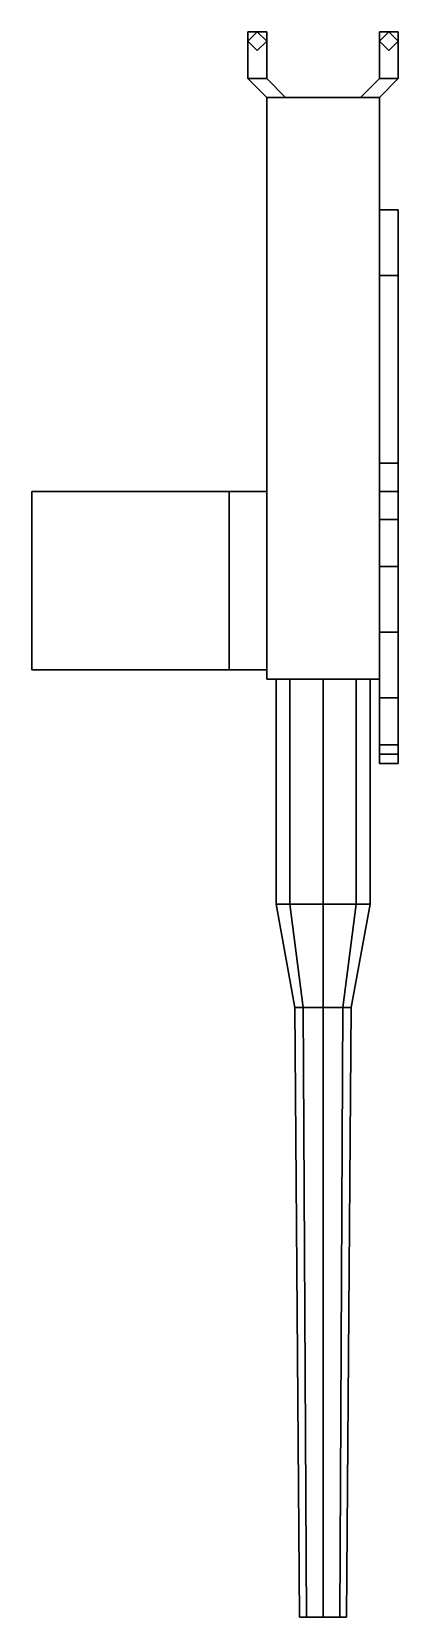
# Model space of a CAD drawing. Extents: x 0.07 to 0.46, y -1.05 to 0.64.
import ezdxf

# ---------------------------------------------------------------- set-up
doc = ezdxf.new("R2010")
doc.units = 0
doc.layers.add('GUN', color=1, linetype='CONTINUOUS')

msp = doc.modelspace()

# ---------------------------------------------------------------- linework, layer by layer
at = {"layer": 'GUN'}
for points in [[(0.32, 0.64, 0.08), (0.32, 0.64, 0.06), (0.3, 0.64, 0.06), (0.3, 0.64, 0.08)], [(0.3, 0.64, 0.06), (0.3, 0.59, 0.06), (0.3, 0.59, 0.08), (0.3, 0.64, 0.08)], [(0.32, 0.64, 0.06), (0.32, 0.59, 0.06), (0.3, 0.59, 0.06), (0.3, 0.64, 0.06)], [(0.3, 0.64, 0.08), (0.3, 0.59, 0.08), (0.32, 0.59, 0.08), (0.32, 0.64, 0.08)], [(0.3, 0.64, -0.05), (0.3, 0.59, -0.05), (0.32, 0.59, -0.05), (0.32, 0.64, -0.05)], [(0.32, 0.64, -0.07), (0.32, 0.59, -0.07), (0.3, 0.59, -0.07), (0.3, 0.64, -0.07)], [(0.3, 0.64, -0.07), (0.3, 0.59, -0.07), (0.3, 0.59, -0.05), (0.3, 0.64, -0.05)], [(0.32, 0.64, -0.05), (0.32, 0.64, -0.07), (0.3, 0.64, -0.07), (0.3, 0.64, -0.05)], [(0.31, 0.64, -0.05), (0.3, 0.63, -0.05), (0.3, 0.63, 0.06), (0.31, 0.64, 0.06)], [(0.3, 0.63, -0.05), (0.31, 0.62, -0.05), (0.31, 0.62, 0.06), (0.3, 0.63, 0.06)], [(0.32, 0.63, -0.05), (0.31, 0.64, -0.05), (0.31, 0.64, 0.06), (0.32, 0.63, 0.06)], [(0.31, 0.62, -0.05), (0.32, 0.63, -0.05), (0.32, 0.63, 0.06), (0.31, 0.62, 0.06)], [(0.32, 0.59, 0.08), (0.32, 0.59, 0.06), (0.32, 0.64, 0.06), (0.32, 0.64, 0.08)], [(0.32, 0.59, -0.05), (0.32, 0.59, -0.07), (0.32, 0.64, -0.07), (0.32, 0.64, -0.05)], [(0.44, 0.64, -0.07), (0.44, 0.64, -0.05), (0.46, 0.64, -0.05), (0.46, 0.64, -0.07)], [(0.44, 0.59, -0.07), (0.44, 0.59, -0.05), (0.44, 0.64, -0.05), (0.44, 0.64, -0.07)], [(0.44, 0.64, -0.05), (0.44, 0.59, -0.05), (0.46, 0.59, -0.05), (0.46, 0.64, -0.05)], [(0.46, 0.64, -0.07), (0.46, 0.59, -0.07), (0.44, 0.59, -0.07), (0.44, 0.64, -0.07)], [(0.44, 0.64, 0.06), (0.44, 0.64, 0.08), (0.46, 0.64, 0.08), (0.46, 0.64, 0.06)], [(0.44, 0.59, 0.06), (0.44, 0.59, 0.08), (0.44, 0.64, 0.08), (0.44, 0.64, 0.06)], [(0.44, 0.64, 0.08), (0.44, 0.59, 0.08), (0.46, 0.59, 0.08), (0.46, 0.64, 0.08)], [(0.46, 0.64, 0.06), (0.46, 0.59, 0.06), (0.44, 0.59, 0.06), (0.44, 0.64, 0.06)], [(0.45, 0.64, -0.05), (0.44, 0.63, -0.05), (0.44, 0.63, 0.06), (0.45, 0.64, 0.06)], [(0.44, 0.63, -0.05), (0.45, 0.62, -0.05), (0.45, 0.62, 0.06), (0.44, 0.63, 0.06)], [(0.46, 0.63, -0.05), (0.45, 0.64, -0.05), (0.45, 0.64, 0.06), (0.46, 0.63, 0.06)], [(0.45, 0.62, -0.05), (0.46, 0.63, -0.05), (0.46, 0.63, 0.06), (0.45, 0.62, 0.06)], [(0.46, 0.64, -0.05), (0.46, 0.59, -0.05), (0.46, 0.59, -0.07), (0.46, 0.64, -0.07)], [(0.46, 0.64, 0.08), (0.46, 0.59, 0.08), (0.46, 0.59, 0.06), (0.46, 0.64, 0.06)], [(0.32, 0.59, 0.06), (0.34, 0.57, 0.06), (0.32, 0.57, 0.06), (0.3, 0.59, 0.06)], [(0.3, 0.59, 0.06), (0.32, 0.57, 0.06), (0.32, 0.57, 0.08), (0.3, 0.59, 0.08)], [(0.3, 0.59, 0.08), (0.32, 0.57, 0.08), (0.34, 0.57, 0.08), (0.32, 0.59, 0.08)], [(0.3, 0.59, -0.05), (0.32, 0.57, -0.05), (0.34, 0.57, -0.05), (0.32, 0.59, -0.05)], [(0.32, 0.59, -0.07), (0.34, 0.57, -0.07), (0.32, 0.57, -0.07), (0.3, 0.59, -0.07)], [(0.3, 0.59, -0.07), (0.32, 0.57, -0.07), (0.32, 0.57, -0.05), (0.3, 0.59, -0.05)], [(0.34, 0.57, 0.08), (0.34, 0.57, 0.06), (0.32, 0.59, 0.06), (0.32, 0.59, 0.08)], [(0.34, 0.57, -0.05), (0.34, 0.57, -0.07), (0.32, 0.59, -0.07), (0.32, 0.59, -0.05)], [(0.42, 0.57, -0.07), (0.42, 0.57, -0.05), (0.44, 0.59, -0.05), (0.44, 0.59, -0.07)], [(0.44, 0.59, -0.05), (0.42, 0.57, -0.05), (0.44, 0.57, -0.05), (0.46, 0.59, -0.05)], [(0.46, 0.59, -0.07), (0.44, 0.57, -0.07), (0.42, 0.57, -0.07), (0.44, 0.59, -0.07)], [(0.42, 0.57, 0.06), (0.42, 0.57, 0.08), (0.44, 0.59, 0.08), (0.44, 0.59, 0.06)], [(0.44, 0.59, 0.08), (0.42, 0.57, 0.08), (0.44, 0.57, 0.08), (0.46, 0.59, 0.08)], [(0.46, 0.59, 0.06), (0.44, 0.57, 0.06), (0.42, 0.57, 0.06), (0.44, 0.59, 0.06)], [(0.46, 0.59, -0.05), (0.44, 0.57, -0.05), (0.44, 0.57, -0.07), (0.46, 0.59, -0.07)], [(0.46, 0.59, 0.08), (0.44, 0.57, 0.08), (0.44, 0.57, 0.06), (0.46, 0.59, 0.06)], [(0.32, 0.57, -0.07), (0.32, 0.15, -0.07), (0.32, 0.15, 0.08), (0.32, 0.57, 0.08)], [(0.44, 0.57, 0.08), (0.44, 0.57, -0.07), (0.32, 0.57, -0.07), (0.32, 0.57, 0.08)], [(0.44, 0.57, -0.07), (0.44, -0.05, -0.07), (0.32, -0.05, -0.07), (0.32, 0.57, -0.07)], [(0.32, 0.57, 0.08), (0.32, -0.05, 0.08), (0.44, -0.05, 0.08), (0.44, 0.57, 0.08)], [(0.44, -0.05, 0.08), (0.44, -0.05, -0.07), (0.44, 0.57, -0.07), (0.44, 0.57, 0.08)], [(0.44, 0.45, -0.19), (0.44, 0.38, -0.19), (0.44, 0.38, -0.14), (0.44, 0.45, -0.14)], [(0.44, 0.45, -0.14), (0.44, 0.38, -0.14), (0.46, 0.38, -0.14), (0.46, 0.45, -0.14)], [(0.46, 0.45, -0.14), (0.46, 0.45, -0.19), (0.44, 0.45, -0.19), (0.44, 0.45, -0.14)], [(0.46, 0.45, -0.19), (0.46, 0.38, -0.19), (0.44, 0.38, -0.19), (0.44, 0.45, -0.19)], [(0.46, 0.38, -0.14), (0.46, 0.38, -0.19), (0.46, 0.45, -0.19), (0.46, 0.45, -0.14)], [(0.44, 0.38, -0.19), (0.44, 0.15, -0.1), (0.44, 0.18, -0.05), (0.44, 0.38, -0.14)], [(0.46, 0.38, -0.19), (0.46, 0.15, -0.1), (0.44, 0.15, -0.1), (0.44, 0.38, -0.19)], [(0.44, 0.38, -0.14), (0.44, 0.18, -0.05), (0.46, 0.18, -0.05), (0.46, 0.38, -0.14)], [(0.46, 0.18, -0.05), (0.46, 0.15, -0.1), (0.46, 0.38, -0.19), (0.46, 0.38, -0.14)], [(0.44, 0.18, -0.05), (0.44, 0, 0.02), (0.46, 0, 0.02), (0.46, 0.18, -0.05)], [(0.46, 0, 0.02), (0.46, 0.12, -0.12), (0.46, 0.15, -0.1), (0.46, 0.18, -0.05)], [(0.44, 0.15, -0.1), (0.44, 0.12, -0.12), (0.44, -0.05, -0.07), (0.44, 0.168, -0.07)], [(0.28, 0.15, 0.09), (0.28, 0.15, -0.2), (0.07, 0.15, -0.09), (0.07, 0.15, 0.09)], [(0.07, 0.15, 0.09), (0.07, 0.15, -0.09), (0.07, -0.04, -0.09), (0.07, -0.04, 0.09)], [(0.07, 0.15, -0.09), (0.28, 0.15, -0.2), (0.28, -0.04, -0.2), (0.07, -0.04, -0.09)], [(0.07, -0.04, 0.09), (0.28, -0.04, 0.09), (0.28, 0.15, 0.09), (0.07, 0.15, 0.09)], [(0.28, -0.04, 0.03), (0.28, -0.04, -0.2), (0.28, 0.15, -0.2), (0.28, 0.15, 0.03)], [(0.28, -0.04, 0.09), (0.28, -0.04, 0.08), (0.28, 0.15, 0.08), (0.28, 0.15, 0.09)], [(0.32, 0.15, 0.08), (0.32, 0.15, 0.03), (0.28, 0.15, 0.03), (0.28, 0.15, 0.08)], [(0.28, 0.15, 0.08), (0.28, -0.04, 0.08), (0.32, -0.04, 0.08), (0.32, 0.15, 0.08)], [(0.32, 0.15, 0.03), (0.32, -0.04, 0.03), (0.28, -0.04, 0.03), (0.28, 0.15, 0.03)], [(0.46, 0.15, -0.1), (0.46, 0.12, -0.12), (0.44, 0.12, -0.12), (0.44, 0.15, -0.1)], [(0.44, 0.07, -0.15), (0.44, 0, -0.16), (0.44, -0.05, -0.07), (0.44, 0.12, -0.12)], [(0.46, 0.12, -0.12), (0.46, 0.07, -0.15), (0.44, 0.07, -0.15), (0.44, 0.12, -0.12)], [(0.46, 0, 0.02), (0.46, 0, -0.16), (0.46, 0.07, -0.15), (0.46, 0.12, -0.12)], [(0.46, 0.07, -0.15), (0.46, 0, -0.16), (0.44, 0, -0.16), (0.44, 0.07, -0.15)], [(0.44, -0.05, -0.07), (0.44, 0, -0.16), (0.44, -0.07, -0.15), (0.44, -0.12, -0.12)], [(0.44, -0.07, -0.15), (0.44, 0, -0.16), (0.46, 0, -0.16), (0.46, -0.07, -0.15)], [(0.46, -0.13, -0.08), (0.46, 0, 0.02), (0.44, 0, 0.02), (0.44, -0.13, -0.08)], [(0.46, -0.14, -0.09), (0.46, -0.12, -0.12), (0.46, 0, 0.02), (0.46, -0.13, -0.08)], [(0.46, -0.07, -0.15), (0.46, 0, -0.16), (0.46, 0, 0.02), (0.46, -0.12, -0.12)], [(0.07, -0.04, -0.09), (0.28, -0.04, -0.2), (0.28, -0.04, 0.09), (0.07, -0.04, 0.09)], [(0.28, -0.04, 0.08), (0.28, -0.04, 0.03), (0.32, -0.04, 0.03), (0.32, -0.04, 0.08)], [(0.32, -0.04, -0.07), (0.32, -0.05, -0.07), (0.32, -0.05, 0.08), (0.32, -0.04, 0.08)], [(0.32, -0.05, 0.08), (0.32, -0.05, -0.07), (0.44, -0.05, -0.07), (0.44, -0.05, 0.08)], [(0.3446, -0.05, 0.0354), (0.33, -0.05), (0.33, -0.29), (0.3446, -0.29, 0.0354)], [(0.33, -0.05), (0.3446, -0.05, -0.0354), (0.3446, -0.29, -0.0354), (0.33, -0.29)], [(0.38, -0.05, 0.05), (0.3446, -0.05, 0.0354), (0.3446, -0.29, 0.0354), (0.38, -0.29, 0.05)], [(0.3446, -0.05, -0.0354), (0.38, -0.05, -0.05), (0.38, -0.29, -0.05), (0.3446, -0.29, -0.0354)], [(0.4154, -0.05, 0.0354), (0.38, -0.05, 0.05), (0.38, -0.29, 0.05), (0.4154, -0.29, 0.0354)], [(0.38, -0.05, -0.05), (0.4154, -0.05, -0.0354), (0.4154, -0.29, -0.0354), (0.38, -0.29, -0.05)], [(0.43, -0.05), (0.4154, -0.05, 0.0354), (0.4154, -0.29, 0.0354), (0.43, -0.29)], [(0.4154, -0.05, -0.0354), (0.43, -0.05), (0.43, -0.29), (0.4154, -0.29, -0.0354)], [(0.44, -0.05, -0.0185), (0.44, -0.12, -0.12), (0.44, -0.14, -0.09), (0.44, -0.13, -0.08)], [(0.44, -0.05, -0.07), (0.44, -0.12, -0.12), (0.44, -0.12, -0.12), (0.44, -0.05, -0.0185)], [(0.44, -0.12, -0.12), (0.44, -0.07, -0.15), (0.46, -0.07, -0.15), (0.46, -0.12, -0.12)], [(0.44, -0.14, -0.09), (0.44, -0.12, -0.12), (0.46, -0.12, -0.12), (0.46, -0.14, -0.09)], [(0.44, -0.13, -0.08), (0.44, -0.14, -0.09), (0.46, -0.14, -0.09), (0.46, -0.13, -0.08)], [(0.3446, -0.29, 0.0354), (0.33, -0.29), (0.35, -0.4), (0.3588, -0.4, 0.0212)], [(0.33, -0.29), (0.3446, -0.29, -0.0354), (0.3588, -0.4, -0.0212), (0.35, -0.4)], [(0.38, -0.29, 0.05), (0.3446, -0.29, 0.0354), (0.3588, -0.4, 0.0212), (0.38, -0.4, 0.03)], [(0.3446, -0.29, -0.0354), (0.38, -0.29, -0.05), (0.38, -0.4, -0.03), (0.3588, -0.4, -0.0212)], [(0.4154, -0.29, 0.0354), (0.38, -0.29, 0.05), (0.38, -0.4, 0.03), (0.4012, -0.4, 0.0212)], [(0.38, -0.29, -0.05), (0.4154, -0.29, -0.0354), (0.4012, -0.4, -0.0212), (0.38, -0.4, -0.03)], [(0.43, -0.29), (0.4154, -0.29, 0.0354), (0.4012, -0.4, 0.0212), (0.41, -0.4)], [(0.4154, -0.29, -0.0354), (0.43, -0.29), (0.41, -0.4), (0.4012, -0.4, -0.0212)], [(0.3588, -0.4, 0.0212), (0.35, -0.4), (0.355, -1.05), (0.3623, -1.05, 0.0177)], [(0.35, -0.4), (0.3588, -0.4, -0.0212), (0.3623, -1.05, -0.0177), (0.355, -1.05)], [(0.38, -0.4, 0.03), (0.3588, -0.4, 0.0212), (0.3623, -1.05, 0.0177), (0.38, -1.05, 0.025)], [(0.3588, -0.4, -0.0212), (0.38, -0.4, -0.03), (0.38, -1.05, -0.025), (0.3623, -1.05, -0.0177)], [(0.4012, -0.4, 0.0212), (0.38, -0.4, 0.03), (0.38, -1.05, 0.025), (0.3977, -1.05, 0.0177)], [(0.38, -0.4, -0.03), (0.4012, -0.4, -0.0212), (0.3977, -1.05, -0.0177), (0.38, -1.05, -0.025)], [(0.41, -0.4), (0.4012, -0.4, 0.0212), (0.3977, -1.05, 0.0177), (0.405, -1.05)], [(0.4012, -0.4, -0.0212), (0.41, -0.4), (0.405, -1.05), (0.3977, -1.05, -0.0177)], [(0.38, -1.05, 0.025), (0.3623, -1.05, 0.0177), (0.355, -1.05), (0.3977, -1.05, 0.0177)], [(0.3977, -1.05, 0.0177), (0.355, -1.05), (0.3623, -1.05, -0.0177), (0.405, -1.05)], [(0.405, -1.05), (0.3623, -1.05, -0.0177), (0.38, -1.05, -0.025), (0.3977, -1.05, -0.0177)]]:
    msp.add_3dface(points, dxfattribs=at)

doc.saveas('drawing.dxf')
